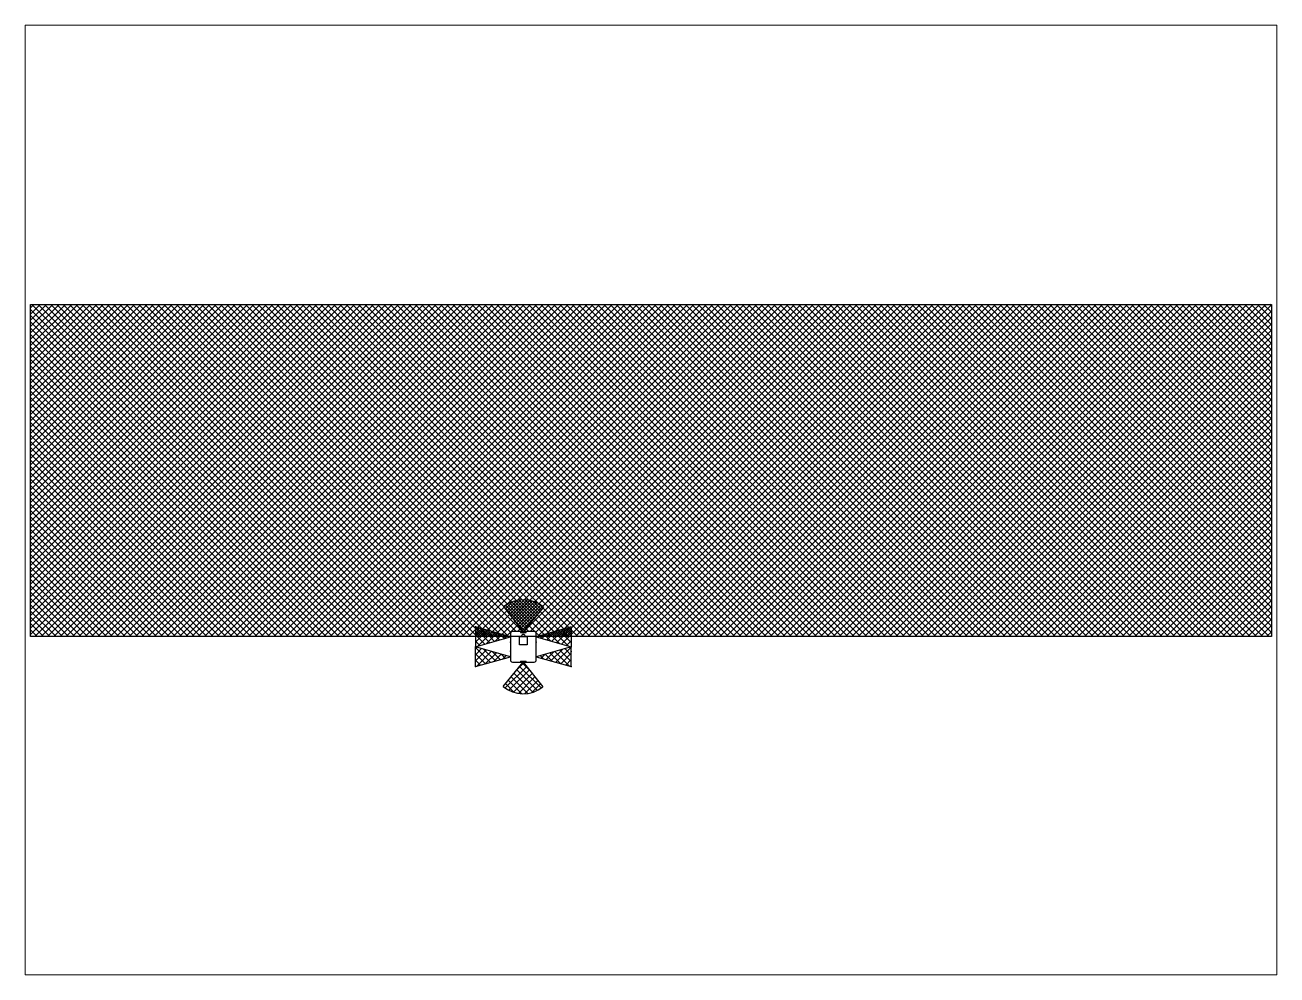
# Paper-space layout 'Layout1' of a CAD drawing. Header units: millimetres. Extents: x 26 to 231, y 20 to 176.
# The model-space entities are those that its viewports show. They can reach past a viewport. Long polylines and large blocks are cut down to what shows.
import ezdxf

# ---------------------------------------------------------------- set-up
doc = ezdxf.new("R2010")
doc.units = ezdxf.units.MM

msp = doc.modelspace()

# ---------------------------------------------------------------- hatches: boundary and pattern name
at = {"true_color": 0xf8991e, "transparency": 33554559}
h = msp.add_hatch(dxfattribs=at)
h.set_pattern_fill('ANSI37', color=30, scale=30, style=0)
h.paths.add_polyline_path([(3073, 2089), (3141, 2089, -0.414214), (3181, 2049), (3181, 1878, -0.413299), (3201, 1858), (3201, 1771, -0.413299), (3181, 1751), (3181, 1579, -0.414214), (3141, 1539), (3073, 1539), (3073, -14220), (10193, -14220), (10193, 12375), (3073, 12375)])
at = {"true_color": 0x2776bb, "transparency": 33554559}
h = msp.add_hatch(dxfattribs=at)
h.set_pattern_fill('ANSI37', color=152, scale=30)
h.paths.add_polyline_path([(3073, 2839), (2853, 2839), (3066, 2089), (3073, 2114)])
h.paths.add_polyline_path([(2853, 2839), (2428, 2839), (2641, 2089)])
h.paths.add_polyline_path([(2640, 1539), (2428, 788), (2853, 789)])
h.paths.add_polyline_path([(3073, 1513), (3065, 1539), (2853, 789), (3073, 789)])
at = {"true_color": 0xedee99, "transparency": 33554559}
h = msp.add_hatch(dxfattribs=at)
h.set_pattern_fill('ANSI38', color=61, scale=10)
h.paths.add_polyline_path([(3278, 2839), (3073, 2839), (3073, 2114)])
h.paths.add_polyline_path([(3073, 1513), (3073, 789), (3278, 789)])
at = {"true_color": 0xfeeab9, "transparency": 33554559}
h = msp.add_hatch(dxfattribs=at)
h.set_pattern_fill('ANSI37', color=254, scale=30, style=0)
h.paths.add_polyline_path([(2506, 1799), (2506, 1831), (2004, 2249, 0.354119), (1992, 1394)])
h = msp.add_hatch(dxfattribs=at)
h.set_pattern_fill('ANSI37', color=254, scale=15, style=0)
h.paths.add_polyline_path([(3201, 1830), (3201, 1798), (3703, 1380, 0.354119), (3715, 2235)])

# ---------------------------------------------------------------- linework, layer by layer
at = {"color": 165, "true_color": 0x5e67af}
for p, q in [((2428, 2839), (2641, 2089)), ((2428, 2839), (2853, 2839)), ((2641, 2089), (2853, 2839)), ((2640, 1539), (2428, 789)), ((2853, 789), (2640, 1539)), ((2428, 788), (2853, 789))]:
    msp.add_line(p, q, dxfattribs=at)
at = {"color": 30, "true_color": 0xf8991e}
for p, q in [((2853, 2839), (3066, 2089)), ((3278, 2839), (2853, 2839)), ((3066, 2089), (3278, 2839)), ((3065, 1539), (2853, 789)), ((3278, 789), (3065, 1539)), ((3278, 789), (2853, 789))]:
    msp.add_line(p, q, dxfattribs=at)
at = {"color": 41, "true_color": 0xf4ee51}
for p, q in [((2004, 2249), (2526, 1814)), ((3181, 1814), (3715, 2235)), ((2526, 1814), (1992, 1394)), ((2526, 1814), (2526, 1814)), ((3703, 1380), (3181, 1814))]:
    msp.add_line(p, q, dxfattribs=at)
at = {"color": 7}
for p, q in [((2546, 1878), (2546, 1751)), ((3161, 1878), (3161, 1751))]:
    msp.add_line(p, q, dxfattribs=at)
at = {"color": 32, "true_color": 0xcd6928}
msp.add_lwpolyline([(3073, 12375), (10193, 12375), (10193, -14220), (3073, -14220)], close=True, dxfattribs=at)
msp.add_lwpolyline([(3181, 2049, 0.414214), (3141, 2089), (2566, 2089, 0.414214), (2526, 2049), (2526, 1579, 0.414214), (2566, 1539), (3141, 1539, 0.414214), (3181, 1579)], format="xyb", close=True)
at = {"color": 41, "true_color": 0xf4ee51}
for points in [[(2648, 2089), (2633, 2089), (2633, 2081), (2648, 2081)], [(3073, 2089), (3058, 2089), (3058, 2081), (3073, 2081)], [(2648, 1547), (2633, 1547), (2633, 1539), (2648, 1539)], [(3073, 1547), (3058, 1547), (3058, 1539), (3073, 1539)]]:
    msp.add_lwpolyline(points, close=True, dxfattribs=at)
msp.add_lwpolyline([(2892, 1893), (3073, 1893), (3073, 1733), (2892, 1733)], close=True)
for points in [[(2546, 1878, 0.414214), (2526, 1858), (2526, 1771, 0.414214), (2546, 1751)], [(3161, 1751, 0.414214), (3181, 1771), (3181, 1858, 0.414214), (3161, 1878)]]:
    msp.add_lwpolyline(points, format="xyb")
for centre, start, end in [((2526, 1814), 140.205, 218.205), ((3181, 1814), 320.205, 38.205)]:
    msp.add_arc(centre, 679, start, end, dxfattribs=at)
msp.add_arc((3073, 1813), 45.3, 270, 90)
at = {"color": 40, "true_color": 0xf8d731}
for p in [(3349, 3089), (2428, 2839), (2853, 2839), (3278, 2839), (2428, 789), (2755, 789), (2853, 789), (2853, 789), (2950, 789)]:
    msp.add_point(p, dxfattribs=at)
at = {"color": 30, "true_color": 0xf8991e}
msp.add_point((3349, 3089), dxfattribs=at)
at = {"color": 165, "true_color": 0x5e67af}
for p in [(2853, 2840), (2428, 788)]:
    msp.add_point(p, dxfattribs=at)
at = {"color": 41, "true_color": 0xf4ee51}
for p in [(3181, 2712), (3141, 2089), (3141, 2089), (3141, 2089), (3141, 2089), (3141, 2089), (3141, 2089), (3141, 2089), (3141, 2089), (3141, 2089), (2950, 1539)]:
    msp.add_point(p, dxfattribs=at)
at = {"color": 2, "true_color": 0xf1eb1f}
for p in [(2756, 2089), (2951, 2089)]:
    msp.add_point(p, dxfattribs=at)
at = {"color": 252, "true_color": 0x939598}
msp.add_point((2950, 1539), dxfattribs=at)

psp = doc.layouts.get("Layout1")

# ---------------------------------------------------------------- viewports
at = {"layer": '0', "color": 41, "true_color": 0xf4ee51, "view_target_point": (2853.49, 1814.41), "view_twist_angle": 90}
psp.add_viewport(center=(128.5, 97.5), size=(205.6, 156), view_center_point=(2736.97, 3145.8), view_height=20360.4245, dxfattribs=at)

doc.saveas('drawing.dxf')
